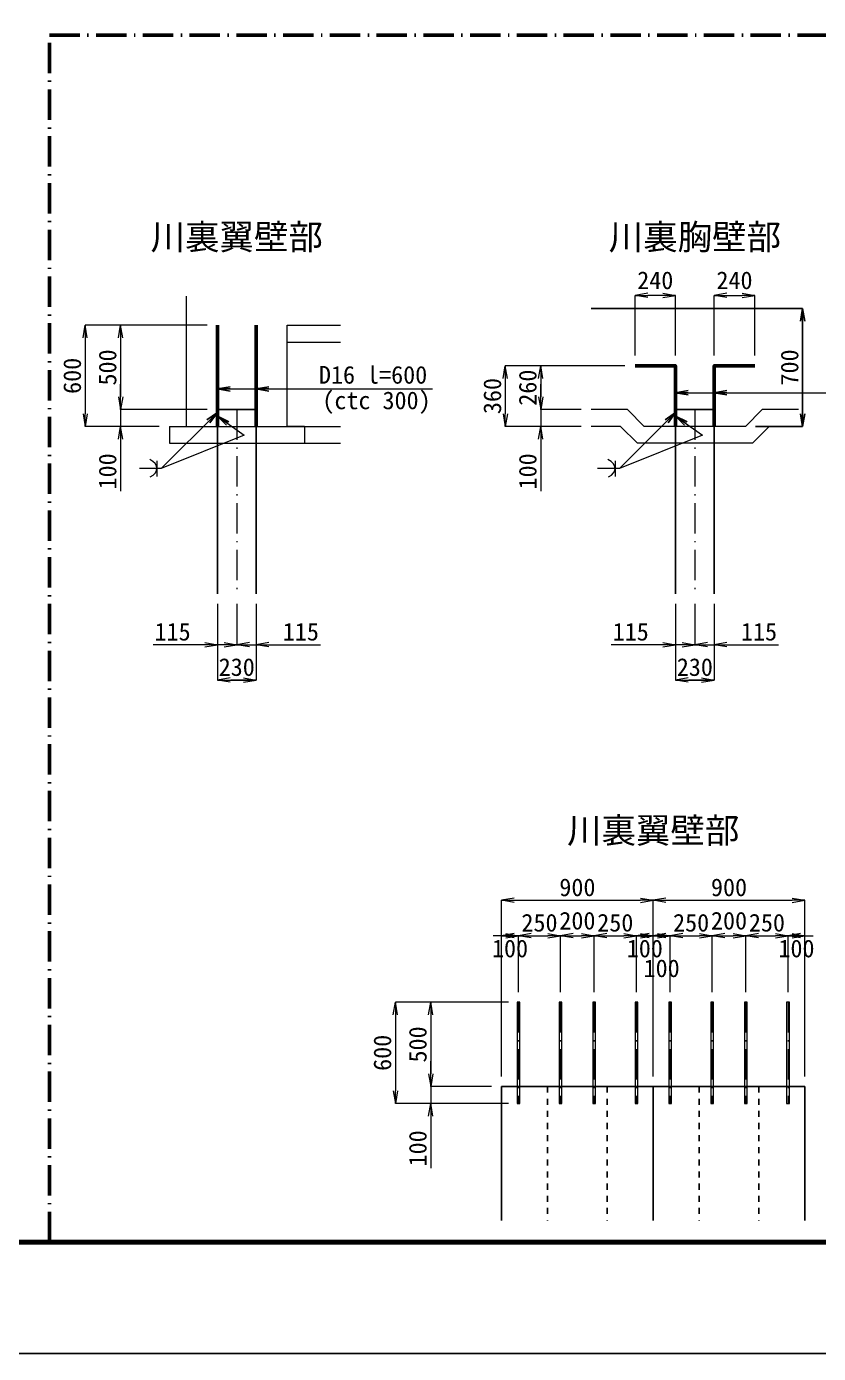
# Model space of a CAD drawing. Header units: millimetres. Extents: x 247104 to 392283, y -100044 to 25995.
# Drawn here: x 293332 to 309001, y -100044 to -73799 of the extents above; entities that cross this region are included whole.
import ezdxf
from ezdxf.enums import TextEntityAlignment as Align

# ---------------------------------------------------------------- set-up
doc = ezdxf.new("R2010")
doc.units = ezdxf.units.MM
doc.header["$LTSCALE"] = 100
doc.header["$PDSIZE"] = 300
doc.linetypes.add('SXF_一点短鎖線', pattern=[9.25, 6, -1.5, 0.25, -1.5])
doc.linetypes.add('SXF_跳び破線', pattern=[12, 6, -6])
doc.layers.get('Defpoints').update_dxf_attribs({"color": 151})
for name, color, linetype, lineweight in [('D-BMK', 2, 'SXF_一点短鎖線', 13), ('D-STR', 1, 'Continuous', 50), ('D-STR-DIM', 7, 'Continuous', 13), ('D-STR-HTXT', 7, 'Continuous', 13), ('D-STR-STR1', 2, 'Continuous', 13), ('D-STR-STR3', 4, 'Continuous', 25), ('D-STR-STRB', 4, 'Continuous', 13), ('D-TTL', 2, 'Continuous', 140), ('D-TTL-FRAM', 2, 'Continuous', 50), ('D-TTL-TXT', 7, 'Continuous', 13)]:
    doc.layers.add(name, color=color, linetype=linetype, lineweight=lineweight)
doc.styles.add('MS ゴシック', font='MS Gothic.ttf')
doc.styles.add('ＭＳ ゴシック', font='MS Gothic.ttf')
doc.dimstyles.new('DIM-100-F', dxfattribs={"dimscale": 100, "dimtxt": 3.5, "dimasz": 2.5, "dimexe": 0, "dimexo": 2, "dimgap": 0.8, "dimtad": 1, "dimdec": 0, "dimzin": 0, "dimdsep": 46, "dimtxsty": 'MS ゴシック', "dimblk": 'OPEN', "dimcen": 0.1, "dimaunit": 1, "dimadec": 4, "dimazin": 0, "dimtfac": 1, "dimtdec": 0, "dimtmove": 2, "dimatfit": 3, "dimldrblk": 'OPEN', "dimfxl": 1, "dimtolj": 1, "dimtzin": 0, "dimlwd": -1, "dimlwe": -1, "dimarcsym": 2})

# ---------------------------------------------------------------- blocks, each defined once
blk = doc.blocks.new('_Open')
at = {"color": 0, "linetype": 'ByBlock', "lineweight": -2}
for p, q in [((-1, 0.17), (0, 0)), ((-1, -0.17), (0, 0)), ((0, 0), (-1, 0))]:
    blk.add_line(p, q, dxfattribs=at)
blk = doc.blocks.new('*D132')
at = {"layer": 'D-STR-DIM', "color": 0, "transparency": 16777216}
for p, q in [((303505, -81125), (303505, -80875)), ((304304, -81375), (303505, -81375)), ((303505, -81375), (303505, -81708)), ((304304, -81708), (303505, -81708)), ((303505, -81958), (303505, -82988))]:
    blk.add_line(p, q, dxfattribs=at)
at = {"layer": 'Defpoints', "color": 0, "transparency": 16777216}
for p in [(304504, -81375), (303505, -81708), (304504, -81708)]:
    blk.add_point(p, dxfattribs=at)
at = {"layer": 'D-STR-DIM', "color": 0, "transparency": 16777216, "xscale": 250, "yscale": 250, "zscale": 250}
for p, rotation in [((303505, -81375), 270), ((303505, -81708), 90)]:
    blk.add_blockref('_Open', p, dxfattribs=dict(at, rotation=rotation))
at = {"layer": 'D-STR-DIM', "color": 0, "transparency": 16777216, "insert": (303250, -82598), "char_height": 350, "attachment_point": 5, "rotation": 90, "style": 'MS ゴシック'}
blk.add_mtext('\\A1;100', dxfattribs=at)
blk = doc.blocks.new('*D133')
at = {"layer": 'D-STR-DIM', "color": 0, "transparency": 16777216}
for p, q in [((306172, -85220), (306172, -86026)), ((306555, -85220), (306555, -86026)), ((305922, -86026), (304901, -86026)), ((306555, -86026), (306172, -86026)), ((306805, -86026), (307055, -86026))]:
    blk.add_line(p, q, dxfattribs=at)
at = {"layer": 'Defpoints', "color": 0, "transparency": 16777216}
for p in [(306172, -85020), (306555, -85020), (306555, -86026)]:
    blk.add_point(p, dxfattribs=at)
at = {"layer": 'D-STR-DIM', "color": 0, "transparency": 16777216, "xscale": 250, "yscale": 250, "zscale": 250}
blk.add_blockref('_Open', (306172, -86026), dxfattribs=at)
at = {"layer": 'D-STR-DIM', "color": 0, "transparency": 16777216, "xscale": 250, "yscale": 250, "zscale": 250, "rotation": 180}
blk.add_blockref('_Open', (306555, -86026), dxfattribs=at)
at = {"layer": 'D-STR-DIM', "color": 0, "transparency": 16777216, "insert": (305286, -85771), "char_height": 350, "attachment_point": 5, "style": 'MS ゴシック'}
blk.add_mtext('\\A1;115', dxfattribs=at)
blk = doc.blocks.new('*D134')
at = {"layer": 'D-STR-DIM', "color": 0, "transparency": 16777216}
for p, q in [((306555, -85220), (306555, -86026)), ((306939, -85220), (306939, -86026)), ((306305, -86026), (306055, -86026)), ((306555, -86026), (306939, -86026)), ((307189, -86026), (308210, -86026))]:
    blk.add_line(p, q, dxfattribs=at)
at = {"layer": 'Defpoints', "color": 0, "transparency": 16777216}
for p in [(306555, -85020), (306939, -85020), (306939, -86026)]:
    blk.add_point(p, dxfattribs=at)
at = {"layer": 'D-STR-DIM', "color": 0, "transparency": 16777216, "xscale": 250, "yscale": 250, "zscale": 250}
blk.add_blockref('_Open', (306555, -86026), dxfattribs=at)
at = {"layer": 'D-STR-DIM', "color": 0, "transparency": 16777216, "xscale": 250, "yscale": 250, "zscale": 250, "rotation": 180}
blk.add_blockref('_Open', (306939, -86026), dxfattribs=at)
at = {"layer": 'D-STR-DIM', "color": 0, "transparency": 16777216, "insert": (307824, -85771), "char_height": 350, "attachment_point": 5, "style": 'MS ゴシック'}
blk.add_mtext('\\A1;115', dxfattribs=at)
blk = doc.blocks.new('*D135')
at = {"layer": 'D-STR-DIM', "color": 0, "transparency": 16777216}
for p, q in [((306172, -85220), (306172, -86726)), ((306939, -85220), (306939, -86726)), ((306172, -86726), (306939, -86726)), ((306422, -86726), (306672, -86726)), ((306689, -86726), (306439, -86726))]:
    blk.add_line(p, q, dxfattribs=at)
at = {"layer": 'Defpoints', "color": 0, "transparency": 16777216}
for p in [(306172, -85020), (306939, -85020), (306939, -86726)]:
    blk.add_point(p, dxfattribs=at)
at = {"layer": 'D-STR-DIM', "color": 0, "transparency": 16777216, "xscale": 250, "yscale": 250, "zscale": 250, "rotation": 180}
blk.add_blockref('_Open', (306172, -86726), dxfattribs=at)
at = {"layer": 'D-STR-DIM', "color": 0, "transparency": 16777216, "xscale": 250, "yscale": 250, "zscale": 250}
blk.add_blockref('_Open', (306939, -86726), dxfattribs=at)
at = {"layer": 'D-STR-DIM', "color": 0, "transparency": 16777216, "insert": (306555, -86471), "char_height": 350, "attachment_point": 5, "style": 'MS ゴシック'}
blk.add_mtext('\\A1;230', dxfattribs=at)
blk = doc.blocks.new('*D101')
at = {"layer": 'D-STR-DIM', "color": 0, "transparency": 16777216}
for p, q in [((296908, -79708), (295192, -79708)), ((295192, -79958), (295192, -81125)), ((296908, -81375), (295192, -81375))]:
    blk.add_line(p, q, dxfattribs=at)
at = {"layer": 'Defpoints', "color": 0, "transparency": 16777216}
for p in [(297108, -79708), (295192, -81375), (297108, -81375)]:
    blk.add_point(p, dxfattribs=at)
at = {"layer": 'D-STR-DIM', "color": 0, "transparency": 16777216, "xscale": 250, "yscale": 250, "zscale": 250}
for p, rotation in [((295192, -79708), 90), ((295192, -81375), 270)]:
    blk.add_blockref('_Open', p, dxfattribs=dict(at, rotation=rotation))
at = {"layer": 'D-STR-DIM', "color": 0, "transparency": 16777216, "insert": (294937, -80542), "char_height": 350, "attachment_point": 5, "rotation": 90, "style": 'MS ゴシック'}
blk.add_mtext('\\A1;500', dxfattribs=at)
blk = doc.blocks.new('*D102')
at = {"layer": 'D-STR-DIM', "color": 0, "transparency": 16777216}
for p, q in [((295192, -81125), (295192, -80875)), ((296908, -81375), (295192, -81375)), ((295192, -81375), (295192, -81708)), ((295958, -81708), (295192, -81708)), ((295192, -81958), (295192, -82988))]:
    blk.add_line(p, q, dxfattribs=at)
at = {"layer": 'Defpoints', "color": 0, "transparency": 16777216}
for p in [(297108, -81375), (295192, -81708), (296158, -81708)]:
    blk.add_point(p, dxfattribs=at)
at = {"layer": 'D-STR-DIM', "color": 0, "transparency": 16777216, "xscale": 250, "yscale": 250, "zscale": 250}
for p, rotation in [((295192, -81375), 270), ((295192, -81708), 90)]:
    blk.add_blockref('_Open', p, dxfattribs=dict(at, rotation=rotation))
at = {"layer": 'D-STR-DIM', "color": 0, "transparency": 16777216, "insert": (294937, -82598), "char_height": 350, "attachment_point": 5, "rotation": 90, "style": 'MS ゴシック'}
blk.add_mtext('\\A1;100', dxfattribs=at)
blk = doc.blocks.new('*D103')
at = {"layer": 'D-STR-DIM', "color": 0, "transparency": 16777216}
for p, q in [((296908, -79708), (294492, -79708)), ((294492, -79958), (294492, -81458)), ((295958, -81708), (294492, -81708))]:
    blk.add_line(p, q, dxfattribs=at)
at = {"layer": 'Defpoints', "color": 0, "transparency": 16777216}
for p in [(297108, -79708), (294492, -81708), (296158, -81708)]:
    blk.add_point(p, dxfattribs=at)
at = {"layer": 'D-STR-DIM', "color": 0, "transparency": 16777216, "xscale": 250, "yscale": 250, "zscale": 250}
for p, rotation in [((294492, -79708), 90), ((294492, -81708), 270)]:
    blk.add_blockref('_Open', p, dxfattribs=dict(at, rotation=rotation))
at = {"layer": 'D-STR-DIM', "color": 0, "transparency": 16777216, "insert": (294237, -80708), "char_height": 350, "attachment_point": 5, "rotation": 90, "style": 'MS ゴシック'}
blk.add_mtext('\\A1;600', dxfattribs=at)
blk = doc.blocks.new('*D104')
at = {"layer": 'D-STR-DIM', "color": 0, "transparency": 16777216}
for p, q in [((297108, -85220), (297108, -86026)), ((297491, -85220), (297491, -86026)), ((296858, -86026), (295837, -86026)), ((297491, -86026), (297108, -86026)), ((297741, -86026), (297991, -86026))]:
    blk.add_line(p, q, dxfattribs=at)
at = {"layer": 'Defpoints', "color": 0, "transparency": 16777216}
for p in [(297108, -85020), (297491, -85020), (297491, -86026)]:
    blk.add_point(p, dxfattribs=at)
at = {"layer": 'D-STR-DIM', "color": 0, "transparency": 16777216, "xscale": 250, "yscale": 250, "zscale": 250}
blk.add_blockref('_Open', (297108, -86026), dxfattribs=at)
at = {"layer": 'D-STR-DIM', "color": 0, "transparency": 16777216, "xscale": 250, "yscale": 250, "zscale": 250, "rotation": 180}
blk.add_blockref('_Open', (297491, -86026), dxfattribs=at)
at = {"layer": 'D-STR-DIM', "color": 0, "transparency": 16777216, "insert": (296222, -85771), "char_height": 350, "attachment_point": 5, "style": 'MS ゴシック'}
blk.add_mtext('\\A1;115', dxfattribs=at)
blk = doc.blocks.new('*D105')
at = {"layer": 'D-STR-DIM', "color": 0, "transparency": 16777216}
for p, q in [((297491, -85220), (297491, -86026)), ((297875, -85220), (297875, -86026)), ((297241, -86026), (296991, -86026)), ((297491, -86026), (297875, -86026)), ((298125, -86026), (299146, -86026))]:
    blk.add_line(p, q, dxfattribs=at)
at = {"layer": 'Defpoints', "color": 0, "transparency": 16777216}
for p in [(297491, -85020), (297875, -85020), (297875, -86026)]:
    blk.add_point(p, dxfattribs=at)
at = {"layer": 'D-STR-DIM', "color": 0, "transparency": 16777216, "xscale": 250, "yscale": 250, "zscale": 250}
blk.add_blockref('_Open', (297491, -86026), dxfattribs=at)
at = {"layer": 'D-STR-DIM', "color": 0, "transparency": 16777216, "xscale": 250, "yscale": 250, "zscale": 250, "rotation": 180}
blk.add_blockref('_Open', (297875, -86026), dxfattribs=at)
at = {"layer": 'D-STR-DIM', "color": 0, "transparency": 16777216, "insert": (298760, -85771), "char_height": 350, "attachment_point": 5, "style": 'MS ゴシック'}
blk.add_mtext('\\A1;115', dxfattribs=at)
blk = doc.blocks.new('*D93')
at = {"layer": 'D-STR-DIM', "color": 0, "transparency": 16777216}
for p, q in [((297108, -85220), (297108, -86726)), ((297875, -85220), (297875, -86726)), ((297108, -86726), (297875, -86726)), ((297358, -86726), (297608, -86726)), ((297625, -86726), (297375, -86726))]:
    blk.add_line(p, q, dxfattribs=at)
at = {"layer": 'Defpoints', "color": 0, "transparency": 16777216}
for p in [(297108, -85020), (297875, -85020), (297875, -86726)]:
    blk.add_point(p, dxfattribs=at)
at = {"layer": 'D-STR-DIM', "color": 0, "transparency": 16777216, "xscale": 250, "yscale": 250, "zscale": 250, "rotation": 180}
blk.add_blockref('_Open', (297108, -86726), dxfattribs=at)
at = {"layer": 'D-STR-DIM', "color": 0, "transparency": 16777216, "xscale": 250, "yscale": 250, "zscale": 250}
blk.add_blockref('_Open', (297875, -86726), dxfattribs=at)
at = {"layer": 'D-STR-DIM', "color": 0, "transparency": 16777216, "insert": (297491, -86471), "char_height": 350, "attachment_point": 5, "style": 'MS ゴシック'}
blk.add_mtext('\\A1;230', dxfattribs=at)
blk = doc.blocks.new('*D162')
at = {"layer": 'D-STR-DIM', "color": 0, "transparency": 16777216}
for p, q in [((305172, -80508), (303505, -80508)), ((303505, -80758), (303505, -81125)), ((304304, -81375), (303505, -81375))]:
    blk.add_line(p, q, dxfattribs=at)
at = {"layer": 'Defpoints', "color": 0, "transparency": 16777216}
for p in [(305372, -80508), (303505, -81375), (304504, -81375)]:
    blk.add_point(p, dxfattribs=at)
at = {"layer": 'D-STR-DIM', "color": 0, "transparency": 16777216, "xscale": 250, "yscale": 250, "zscale": 250}
for p, rotation in [((303505, -80508), 90), ((303505, -81375), 270)]:
    blk.add_blockref('_Open', p, dxfattribs=dict(at, rotation=rotation))
at = {"layer": 'D-STR-DIM', "color": 0, "transparency": 16777216, "insert": (303250, -80942), "char_height": 350, "attachment_point": 5, "rotation": 90, "style": 'MS ゴシック'}
blk.add_mtext('\\A1;260', dxfattribs=at)
blk = doc.blocks.new('*D163')
at = {"layer": 'D-STR-DIM', "color": 0, "transparency": 16777216}
for p, q in [((305172, -80508), (302805, -80508)), ((302805, -80758), (302805, -81458)), ((304304, -81708), (302805, -81708))]:
    blk.add_line(p, q, dxfattribs=at)
at = {"layer": 'Defpoints', "color": 0, "transparency": 16777216}
for p in [(305372, -80508), (302805, -81708), (304504, -81708)]:
    blk.add_point(p, dxfattribs=at)
at = {"layer": 'D-STR-DIM', "color": 0, "transparency": 16777216, "xscale": 250, "yscale": 250, "zscale": 250}
for p, rotation in [((302805, -80508), 90), ((302805, -81708), 270)]:
    blk.add_blockref('_Open', p, dxfattribs=dict(at, rotation=rotation))
at = {"layer": 'D-STR-DIM', "color": 0, "transparency": 16777216, "insert": (302550, -81108), "char_height": 350, "attachment_point": 5, "rotation": 90, "style": 'MS ゴシック'}
blk.add_mtext('\\A1;360', dxfattribs=at)
blk = doc.blocks.new('*D189')
at = {"layer": 'D-STR-DIM', "color": 0, "transparency": 16777216}
for p, q in [((306939, -80308), (306939, -79116)), ((307189, -79116), (307489, -79116)), ((307739, -80308), (307739, -79116))]:
    blk.add_line(p, q, dxfattribs=at)
at = {"layer": 'Defpoints', "color": 0, "transparency": 16777216}
for p in [(307739, -79116), (306939, -80508), (307739, -80508)]:
    blk.add_point(p, dxfattribs=at)
at = {"layer": 'D-STR-DIM', "color": 0, "transparency": 16777216, "xscale": 250, "yscale": 250, "zscale": 250, "rotation": 180}
blk.add_blockref('_Open', (306939, -79116), dxfattribs=at)
at = {"layer": 'D-STR-DIM', "color": 0, "transparency": 16777216, "xscale": 250, "yscale": 250, "zscale": 250}
blk.add_blockref('_Open', (307739, -79116), dxfattribs=at)
at = {"layer": 'D-STR-DIM', "color": 0, "transparency": 16777216, "insert": (307339, -78821), "char_height": 350, "attachment_point": 5, "style": 'MS ゴシック'}
blk.add_mtext('\\A1;240', dxfattribs=at)
blk = doc.blocks.new('*D190')
at = {"layer": 'D-STR-DIM', "color": 0, "transparency": 16777216}
for p, q in [((305372, -80308), (305372, -79116)), ((305922, -79116), (305622, -79116)), ((306172, -80308), (306172, -79116))]:
    blk.add_line(p, q, dxfattribs=at)
at = {"layer": 'Defpoints', "color": 0, "transparency": 16777216}
for p in [(305372, -79116), (305372, -80508), (306172, -80508)]:
    blk.add_point(p, dxfattribs=at)
at = {"layer": 'D-STR-DIM', "color": 0, "transparency": 16777216, "xscale": 250, "yscale": 250, "zscale": 250, "rotation": 180}
blk.add_blockref('_Open', (305372, -79116), dxfattribs=at)
at = {"layer": 'D-STR-DIM', "color": 0, "transparency": 16777216, "xscale": 250, "yscale": 250, "zscale": 250}
blk.add_blockref('_Open', (306172, -79116), dxfattribs=at)
at = {"layer": 'D-STR-DIM', "color": 0, "transparency": 16777216, "insert": (305772, -78821), "char_height": 350, "attachment_point": 5, "style": 'MS ゴシック'}
blk.add_mtext('\\A1;240', dxfattribs=at)
blk = doc.blocks.new('*D191')
at = {"layer": 'Defpoints', "color": 0, "transparency": 16777216}
for p, q in [((308506, -79375), (308686, -79375)), ((308686, -79625), (308686, -81458)), ((307755, -81708), (308686, -81708))]:
    blk.add_line(p, q, dxfattribs=at)
for p in [(308306, -79375), (307555, -81708), (308686, -81708)]:
    blk.add_point(p, dxfattribs=at)
at = {"layer": 'Defpoints', "color": 0, "transparency": 16777216, "xscale": 250, "yscale": 250, "zscale": 250}
for p, rotation in [((308686, -79375), 90), ((308686, -81708), 270)]:
    blk.add_blockref('_Open', p, dxfattribs=dict(at, rotation=rotation))
at = {"layer": 'Defpoints', "color": 0, "transparency": 16777216, "insert": (308431, -80542), "char_height": 350, "attachment_point": 5, "rotation": 90, "style": 'MS ゴシック'}
blk.add_mtext('\\A1;700', dxfattribs=at)
blk = doc.blocks.new('*D195')
at = {"layer": 'D-STR-DIM', "color": 0, "transparency": 16777216}
for p, q in [((302865, -93098), (301330, -93098)), ((301330, -93348), (301330, -94515)), ((302531, -94765), (301330, -94765))]:
    blk.add_line(p, q, dxfattribs=at)
at = {"layer": 'Defpoints', "color": 0, "transparency": 16777216}
for p in [(303065, -93098), (301330, -94765), (302731, -94765)]:
    blk.add_point(p, dxfattribs=at)
at = {"layer": 'D-STR-DIM', "color": 0, "transparency": 16777216, "xscale": 250, "yscale": 250, "zscale": 250}
for p, rotation in [((301330, -93098), 90), ((301330, -94765), 270)]:
    blk.add_blockref('_Open', p, dxfattribs=dict(at, rotation=rotation))
at = {"layer": 'D-STR-DIM', "color": 0, "transparency": 16777216, "insert": (301075, -93932), "char_height": 350, "attachment_point": 5, "rotation": 90, "style": 'MS ゴシック'}
blk.add_mtext('\\A1;500', dxfattribs=at)
blk = doc.blocks.new('*D196')
at = {"layer": 'D-STR-DIM', "color": 0, "transparency": 16777216}
for p, q in [((301330, -94515), (301330, -94265)), ((302531, -94765), (301330, -94765)), ((301330, -94765), (301330, -95098)), ((302865, -95098), (301330, -95098)), ((301330, -95348), (301330, -96378))]:
    blk.add_line(p, q, dxfattribs=at)
at = {"layer": 'Defpoints', "color": 0, "transparency": 16777216}
for p in [(302731, -94765), (301330, -95098), (303065, -95098)]:
    blk.add_point(p, dxfattribs=at)
at = {"layer": 'D-STR-DIM', "color": 0, "transparency": 16777216, "xscale": 250, "yscale": 250, "zscale": 250}
for p, rotation in [((301330, -94765), 270), ((301330, -95098), 90)]:
    blk.add_blockref('_Open', p, dxfattribs=dict(at, rotation=rotation))
at = {"layer": 'D-STR-DIM', "color": 0, "transparency": 16777216, "insert": (301075, -95988), "char_height": 350, "attachment_point": 5, "rotation": 90, "style": 'MS ゴシック'}
blk.add_mtext('\\A1;100', dxfattribs=at)
blk = doc.blocks.new('*D197')
at = {"layer": 'D-STR-DIM', "color": 0, "transparency": 16777216}
for p, q in [((302865, -93098), (300630, -93098)), ((300630, -93348), (300630, -94848)), ((302865, -95098), (300630, -95098))]:
    blk.add_line(p, q, dxfattribs=at)
at = {"layer": 'Defpoints', "color": 0, "transparency": 16777216}
for p in [(303065, -93098), (300630, -95098), (303065, -95098)]:
    blk.add_point(p, dxfattribs=at)
at = {"layer": 'D-STR-DIM', "color": 0, "transparency": 16777216, "xscale": 250, "yscale": 250, "zscale": 250}
for p, rotation in [((300630, -93098), 90), ((300630, -95098), 270)]:
    blk.add_blockref('_Open', p, dxfattribs=dict(at, rotation=rotation))
at = {"layer": 'D-STR-DIM', "color": 0, "transparency": 16777216, "insert": (300375, -94098), "char_height": 350, "attachment_point": 5, "rotation": 90, "style": 'MS ゴシック'}
blk.add_mtext('\\A1;600', dxfattribs=at)
blk = doc.blocks.new('*D201')
at = {"layer": 'D-STR-DIM', "color": 0, "transparency": 16777216}
for p, q in [((302731, -94565), (302731, -91082)), ((302981, -91082), (305481, -91082)), ((305731, -94565), (305731, -91082))]:
    blk.add_line(p, q, dxfattribs=at)
at = {"layer": 'Defpoints', "color": 0, "transparency": 16777216}
for p in [(305731, -91082), (302731, -94765), (305731, -94765)]:
    blk.add_point(p, dxfattribs=at)
at = {"layer": 'D-STR-DIM', "color": 0, "transparency": 16777216, "xscale": 250, "yscale": 250, "zscale": 250, "rotation": 180}
blk.add_blockref('_Open', (302731, -91082), dxfattribs=at)
at = {"layer": 'D-STR-DIM', "color": 0, "transparency": 16777216, "xscale": 250, "yscale": 250, "zscale": 250}
blk.add_blockref('_Open', (305731, -91082), dxfattribs=at)
at = {"layer": 'D-STR-DIM', "color": 0, "transparency": 16777216, "insert": (304231, -90827), "char_height": 350, "attachment_point": 5, "style": 'MS ゴシック'}
blk.add_mtext('\\A1;900', dxfattribs=at)
blk = doc.blocks.new('*D202')
at = {"layer": 'D-STR-DIM', "color": 0, "transparency": 16777216}
for p, q in [((302815, -91782), (302565, -91782)), ((302731, -94565), (302731, -91782)), ((302731, -91782), (303065, -91782)), ((302981, -91782), (303231, -91782)), ((303065, -92898), (303065, -91782))]:
    blk.add_line(p, q, dxfattribs=at)
at = {"layer": 'Defpoints', "color": 0, "transparency": 16777216}
for p in [(303065, -91782), (303065, -93098), (302731, -94765)]:
    blk.add_point(p, dxfattribs=at)
at = {"layer": 'D-STR-DIM', "color": 0, "transparency": 16777216, "xscale": 250, "yscale": 250, "zscale": 250, "rotation": 180}
blk.add_blockref('_Open', (302731, -91782), dxfattribs=at)
at = {"layer": 'D-STR-DIM', "color": 0, "transparency": 16777216, "xscale": 250, "yscale": 250, "zscale": 250}
blk.add_blockref('_Open', (303065, -91782), dxfattribs=at)
at = {"layer": 'D-STR-DIM', "color": 0, "transparency": 16777216, "char_height": 350, "attachment_point": 5, "style": 'MS ゴシック'}
for s, insert in [('\\A1;', (302898, -91527)), ('\\A1;100', (302898, -92037))]:
    blk.add_mtext(s, dxfattribs=dict(at, insert=insert))
blk = doc.blocks.new('*D203')
at = {"layer": 'D-STR-DIM', "color": 0, "transparency": 16777216}
for p, q in [((303065, -92898), (303065, -91782)), ((303315, -91782), (303648, -91782)), ((303898, -92898), (303898, -91782))]:
    blk.add_line(p, q, dxfattribs=at)
at = {"layer": 'Defpoints', "color": 0, "transparency": 16777216}
for p in [(303898, -91782), (303065, -93098), (303898, -93098)]:
    blk.add_point(p, dxfattribs=at)
at = {"layer": 'D-STR-DIM', "color": 0, "transparency": 16777216, "xscale": 250, "yscale": 250, "zscale": 250, "rotation": 180}
blk.add_blockref('_Open', (303065, -91782), dxfattribs=at)
at = {"layer": 'D-STR-DIM', "color": 0, "transparency": 16777216, "xscale": 250, "yscale": 250, "zscale": 250}
blk.add_blockref('_Open', (303898, -91782), dxfattribs=at)
at = {"layer": 'D-STR-DIM', "color": 0, "transparency": 16777216, "insert": (303481, -91527), "char_height": 350, "attachment_point": 5, "style": 'MS ゴシック'}
blk.add_mtext('\\A1;250', dxfattribs=at)
blk = doc.blocks.new('*D204')
at = {"layer": 'D-STR-DIM', "color": 0, "transparency": 16777216}
for p, q in [((303898, -92898), (303898, -91782)), ((304148, -91782), (304315, -91782)), ((304565, -92898), (304565, -91782))]:
    blk.add_line(p, q, dxfattribs=at)
at = {"layer": 'Defpoints', "color": 0, "transparency": 16777216}
for p in [(304565, -91782), (303898, -93098), (304565, -93098)]:
    blk.add_point(p, dxfattribs=at)
at = {"layer": 'D-STR-DIM', "color": 0, "transparency": 16777216, "xscale": 250, "yscale": 250, "zscale": 250, "rotation": 180}
blk.add_blockref('_Open', (303898, -91782), dxfattribs=at)
at = {"layer": 'D-STR-DIM', "color": 0, "transparency": 16777216, "xscale": 250, "yscale": 250, "zscale": 250}
blk.add_blockref('_Open', (304565, -91782), dxfattribs=at)
at = {"layer": 'D-STR-DIM', "color": 0, "transparency": 16777216, "insert": (304231, -91487), "char_height": 350, "attachment_point": 5, "style": 'MS ゴシック'}
blk.add_mtext('\\A1;200', dxfattribs=at)
blk = doc.blocks.new('*D205')
at = {"layer": 'D-STR-DIM', "color": 0, "transparency": 16777216}
for p, q in [((304565, -92898), (304565, -91782)), ((304815, -91782), (305148, -91782)), ((305398, -92898), (305398, -91782))]:
    blk.add_line(p, q, dxfattribs=at)
at = {"layer": 'Defpoints', "color": 0, "transparency": 16777216}
for p in [(305398, -91782), (304565, -93098), (305398, -93098)]:
    blk.add_point(p, dxfattribs=at)
at = {"layer": 'D-STR-DIM', "color": 0, "transparency": 16777216, "xscale": 250, "yscale": 250, "zscale": 250, "rotation": 180}
blk.add_blockref('_Open', (304565, -91782), dxfattribs=at)
at = {"layer": 'D-STR-DIM', "color": 0, "transparency": 16777216, "xscale": 250, "yscale": 250, "zscale": 250}
blk.add_blockref('_Open', (305398, -91782), dxfattribs=at)
at = {"layer": 'D-STR-DIM', "color": 0, "transparency": 16777216, "insert": (304981, -91527), "char_height": 350, "attachment_point": 5, "style": 'MS ゴシック'}
blk.add_mtext('\\A1;250', dxfattribs=at)
blk = doc.blocks.new('*D206')
at = {"layer": 'D-STR-DIM', "color": 0, "transparency": 16777216}
for p, q in [((305481, -91782), (305231, -91782)), ((305398, -92898), (305398, -91782)), ((305398, -91782), (305731, -91782)), ((305648, -91782), (305898, -91782)), ((305731, -94565), (305731, -91782))]:
    blk.add_line(p, q, dxfattribs=at)
at = {"layer": 'Defpoints', "color": 0, "transparency": 16777216}
for p in [(305731, -91782), (305398, -93098), (305731, -94765)]:
    blk.add_point(p, dxfattribs=at)
at = {"layer": 'D-STR-DIM', "color": 0, "transparency": 16777216, "xscale": 250, "yscale": 250, "zscale": 250, "rotation": 180}
blk.add_blockref('_Open', (305398, -91782), dxfattribs=at)
at = {"layer": 'D-STR-DIM', "color": 0, "transparency": 16777216, "xscale": 250, "yscale": 250, "zscale": 250}
blk.add_blockref('_Open', (305731, -91782), dxfattribs=at)
at = {"layer": 'D-STR-DIM', "color": 0, "transparency": 16777216, "char_height": 350, "attachment_point": 5, "style": 'MS ゴシック'}
for s, insert in [('\\A1;', (305565, -91527)), ('\\A1;100', (305565, -92037))]:
    blk.add_mtext(s, dxfattribs=dict(at, insert=insert))
blk = doc.blocks.new('*D207')
at = {"layer": 'D-STR-DIM', "color": 0, "transparency": 16777216}
for p, q in [((305731, -94565), (305731, -91082)), ((305981, -91082), (308481, -91082)), ((308731, -94565), (308731, -91082))]:
    blk.add_line(p, q, dxfattribs=at)
at = {"layer": 'Defpoints', "color": 0, "transparency": 16777216}
for p in [(308731, -91082), (305731, -94765), (308731, -94765)]:
    blk.add_point(p, dxfattribs=at)
at = {"layer": 'D-STR-DIM', "color": 0, "transparency": 16777216, "xscale": 250, "yscale": 250, "zscale": 250, "rotation": 180}
blk.add_blockref('_Open', (305731, -91082), dxfattribs=at)
at = {"layer": 'D-STR-DIM', "color": 0, "transparency": 16777216, "xscale": 250, "yscale": 250, "zscale": 250}
blk.add_blockref('_Open', (308731, -91082), dxfattribs=at)
at = {"layer": 'D-STR-DIM', "color": 0, "transparency": 16777216, "insert": (307231, -90827), "char_height": 350, "attachment_point": 5, "style": 'MS ゴシック'}
blk.add_mtext('\\A1;900', dxfattribs=at)
blk = doc.blocks.new('*D208')
at = {"layer": 'D-STR-DIM', "color": 0, "transparency": 16777216}
for p, q in [((305815, -91782), (305565, -91782)), ((305731, -94565), (305731, -91782)), ((305731, -91782), (306065, -91782)), ((305981, -91782), (306231, -91782)), ((306065, -92898), (306065, -91782))]:
    blk.add_line(p, q, dxfattribs=at)
at = {"layer": 'Defpoints', "color": 0, "transparency": 16777216}
for p in [(306065, -91782), (306065, -93098), (305731, -94765)]:
    blk.add_point(p, dxfattribs=at)
at = {"layer": 'D-STR-DIM', "color": 0, "transparency": 16777216, "xscale": 250, "yscale": 250, "zscale": 250, "rotation": 180}
blk.add_blockref('_Open', (305731, -91782), dxfattribs=at)
at = {"layer": 'D-STR-DIM', "color": 0, "transparency": 16777216, "xscale": 250, "yscale": 250, "zscale": 250}
blk.add_blockref('_Open', (306065, -91782), dxfattribs=at)
at = {"layer": 'D-STR-DIM', "color": 0, "transparency": 16777216, "char_height": 350, "attachment_point": 5, "style": 'MS ゴシック'}
for s, insert in [('\\A1;', (305898, -91918)), ('\\A1;100', (305898, -92428))]:
    blk.add_mtext(s, dxfattribs=dict(at, insert=insert))
blk = doc.blocks.new('*D209')
at = {"layer": 'D-STR-DIM', "color": 0, "transparency": 16777216}
for p, q in [((306065, -92898), (306065, -91782)), ((306315, -91782), (306648, -91782)), ((306898, -92898), (306898, -91782))]:
    blk.add_line(p, q, dxfattribs=at)
at = {"layer": 'Defpoints', "color": 0, "transparency": 16777216}
for p in [(306898, -91782), (306065, -93098), (306898, -93098)]:
    blk.add_point(p, dxfattribs=at)
at = {"layer": 'D-STR-DIM', "color": 0, "transparency": 16777216, "xscale": 250, "yscale": 250, "zscale": 250, "rotation": 180}
blk.add_blockref('_Open', (306065, -91782), dxfattribs=at)
at = {"layer": 'D-STR-DIM', "color": 0, "transparency": 16777216, "xscale": 250, "yscale": 250, "zscale": 250}
blk.add_blockref('_Open', (306898, -91782), dxfattribs=at)
at = {"layer": 'D-STR-DIM', "color": 0, "transparency": 16777216, "insert": (306481, -91527), "char_height": 350, "attachment_point": 5, "style": 'MS ゴシック'}
blk.add_mtext('\\A1;250', dxfattribs=at)
blk = doc.blocks.new('*D210')
at = {"layer": 'D-STR-DIM', "color": 0, "transparency": 16777216}
for p, q in [((306898, -92898), (306898, -91782)), ((307148, -91782), (307315, -91782)), ((307565, -92898), (307565, -91782))]:
    blk.add_line(p, q, dxfattribs=at)
at = {"layer": 'Defpoints', "color": 0, "transparency": 16777216}
for p in [(307565, -91782), (306898, -93098), (307565, -93098)]:
    blk.add_point(p, dxfattribs=at)
at = {"layer": 'D-STR-DIM', "color": 0, "transparency": 16777216, "xscale": 250, "yscale": 250, "zscale": 250, "rotation": 180}
blk.add_blockref('_Open', (306898, -91782), dxfattribs=at)
at = {"layer": 'D-STR-DIM', "color": 0, "transparency": 16777216, "xscale": 250, "yscale": 250, "zscale": 250}
blk.add_blockref('_Open', (307565, -91782), dxfattribs=at)
at = {"layer": 'D-STR-DIM', "color": 0, "transparency": 16777216, "insert": (307231, -91487), "char_height": 350, "attachment_point": 5, "style": 'MS ゴシック'}
blk.add_mtext('\\A1;200', dxfattribs=at)
blk = doc.blocks.new('*D211')
at = {"layer": 'D-STR-DIM', "color": 0, "transparency": 16777216}
for p, q in [((307565, -92898), (307565, -91782)), ((307815, -91782), (308148, -91782)), ((308398, -92898), (308398, -91782))]:
    blk.add_line(p, q, dxfattribs=at)
at = {"layer": 'Defpoints', "color": 0, "transparency": 16777216}
for p in [(308398, -91782), (307565, -93098), (308398, -93098)]:
    blk.add_point(p, dxfattribs=at)
at = {"layer": 'D-STR-DIM', "color": 0, "transparency": 16777216, "xscale": 250, "yscale": 250, "zscale": 250, "rotation": 180}
blk.add_blockref('_Open', (307565, -91782), dxfattribs=at)
at = {"layer": 'D-STR-DIM', "color": 0, "transparency": 16777216, "xscale": 250, "yscale": 250, "zscale": 250}
blk.add_blockref('_Open', (308398, -91782), dxfattribs=at)
at = {"layer": 'D-STR-DIM', "color": 0, "transparency": 16777216, "insert": (307981, -91527), "char_height": 350, "attachment_point": 5, "style": 'MS ゴシック'}
blk.add_mtext('\\A1;250', dxfattribs=at)
blk = doc.blocks.new('*D212')
at = {"layer": 'D-STR-DIM', "color": 0, "transparency": 16777216}
for p, q in [((308481, -91782), (308231, -91782)), ((308398, -92898), (308398, -91782)), ((308398, -91782), (308731, -91782)), ((308648, -91782), (308898, -91782)), ((308731, -94565), (308731, -91782))]:
    blk.add_line(p, q, dxfattribs=at)
at = {"layer": 'Defpoints', "color": 0, "transparency": 16777216}
for p in [(308731, -91782), (308398, -93098), (308731, -94765)]:
    blk.add_point(p, dxfattribs=at)
at = {"layer": 'D-STR-DIM', "color": 0, "transparency": 16777216, "xscale": 250, "yscale": 250, "zscale": 250, "rotation": 180}
blk.add_blockref('_Open', (308398, -91782), dxfattribs=at)
at = {"layer": 'D-STR-DIM', "color": 0, "transparency": 16777216, "xscale": 250, "yscale": 250, "zscale": 250}
blk.add_blockref('_Open', (308731, -91782), dxfattribs=at)
at = {"layer": 'D-STR-DIM', "color": 0, "transparency": 16777216, "char_height": 350, "attachment_point": 5, "style": 'MS ゴシック'}
for s, insert in [('\\A1;', (308565, -91527)), ('\\A1;100', (308565, -92037))]:
    blk.add_mtext(s, dxfattribs=dict(at, insert=insert))

msp = doc.modelspace()

# ---------------------------------------------------------------- linework, layer by layer
at = {"layer": 'D-BMK'}
for p, q in [((297491.4, -81375.1), (297491.4, -85019.6)), ((306555.4, -81375.1), (306555.4, -85019.6)), ((303064.8, -93098.4), (303064.8, -95098.4)), ((303898.1, -93098.4), (303898.1, -95098.4)), ((304564.8, -93098.4), (304564.8, -95098.4)), ((305398.1, -93098.4), (305398.1, -95098.4)), ((306064.8, -93098.4), (306064.8, -95098.4)), ((306898.1, -93098.4), (306898.1, -95098.4)), ((307564.8, -93098.4), (307564.8, -95098.4)), ((308398.1, -93098.4), (308398.1, -95098.4))]:
    msp.add_line(p, q, dxfattribs=at)
at = {"layer": 'D-STR'}
for p, q in [((297108, -81708.4), (297108, -79708.4)), ((297874.7, -81708.4), (297874.7, -79708.4))]:
    msp.add_line(p, q, dxfattribs=at)
for points in [[(306172.1, -81708.4), (306172.1, -80508.4), (305372.1, -80508.4)], [(306938.7, -81708.4), (306938.7, -80508.4), (307738.7, -80508.4)]]:
    msp.add_lwpolyline(points, dxfattribs=at)
at = {"layer": 'D-STR-HTXT'}
for p, q in [((297639.9, -81882.3), (295998.6, -82540.2)), ((306704, -81882.3), (305062.6, -82540.2)), ((295998.6, -82540.2), (295566.3, -82540.2)), ((305062.6, -82540.2), (304630.4, -82540.2))]:
    msp.add_line(p, q, dxfattribs=at)
at = {"layer": 'D-STR-HTXT', "linetype": 'Continuous'}
for p, q in [((295913.2, -82389.9), (295913.2, -82698.1)), ((304977.3, -82389.9), (304977.3, -82698.1))]:
    msp.add_line(p, q, dxfattribs=at)
for centre in [(295413.4, -82538.4), (304477.4, -82538.4)]:
    msp.add_ellipse(centre, major_axis=(500, 0), ratio=0.5, start_param=-0.7491321, end_param=0.7706329, dxfattribs=at)
at = {"layer": 'D-STR-STR1'}
for points in [[(303038.1, -95098.4), (303091.4, -95098.4), (303091.4, -93098.4), (303038.1, -93098.4)], [(303871.4, -95098.4), (303924.8, -95098.4), (303924.8, -93098.4), (303871.4, -93098.4)], [(304538.1, -95098.4), (304591.4, -95098.4), (304591.4, -93098.4), (304538.1, -93098.4)], [(305371.4, -95098.4), (305424.8, -95098.4), (305424.8, -93098.4), (305371.4, -93098.4)], [(306038.1, -95098.4), (306091.4, -95098.4), (306091.4, -93098.4), (306038.1, -93098.4)], [(306871.4, -95098.4), (306924.8, -95098.4), (306924.8, -93098.4), (306871.4, -93098.4)], [(307538.1, -95098.4), (307591.4, -95098.4), (307591.4, -93098.4), (307538.1, -93098.4)], [(308371.4, -95098.4), (308424.8, -95098.4), (308424.8, -93098.4), (308371.4, -93098.4)]]:
    msp.add_lwpolyline(points, close=True, dxfattribs=at)
at = {"layer": 'D-STR-STR3'}
for p, q in [((302731.4, -94765), (302731.4, -97415)), ((302731.4, -94765), (308731.4, -94765)), ((305731.4, -94765), (305731.4, -97415)), ((308731.4, -94765), (308731.4, -97415))]:
    msp.add_line(p, q, dxfattribs=at)
at = {"layer": 'D-STR-STR3', "linetype": 'SXF_跳び破線', "ltscale": 0.2}
for p, q in [((303641.4, -94765), (303641.4, -97415)), ((304821.4, -94765), (304821.4, -97415)), ((306641.4, -94765), (306641.4, -97415)), ((307821.4, -94765), (307821.4, -97415))]:
    msp.add_line(p, q, dxfattribs=at)
at = {"layer": 'D-STR-STR3'}
for points in [[(297108, -81375.1), (297108, -85019.6)], [(297874.7, -85019.6), (297874.7, -81375.1), (297108, -81375.1)], [(306172.1, -81375.1), (306172.1, -85019.6)], [(306938.7, -85019.6), (306938.7, -81375.1), (306172.1, -81375.1)]]:
    msp.add_lwpolyline(points, dxfattribs=at)
at = {"layer": 'D-STR-STRB'}
for p, q in [((296491.4, -79135.3), (296491.4, -81708.4)), ((298491.4, -81708.4), (298491.4, -79708.4)), ((298491.4, -79708.4), (299542.5, -79708.4)), ((298498, -80041.8), (299542.5, -80041.8)), ((305222.1, -81375.1), (304504.3, -81375.1)), ((305555.4, -81708.4), (305222.1, -81375.1)), ((307888.7, -81375.1), (307555.4, -81708.4)), ((308606.5, -81375.1), (307888.7, -81375.1)), ((296158, -81708.4), (296491.4, -81708.4)), ((296491.4, -81708.4), (299542.5, -81708.4)), ((298831.4, -81708.4), (298498, -81708.4)), ((305084, -81708.4), (304504.3, -81708.4)), ((305417.3, -82041.8), (305084, -81708.4)), ((307555.4, -81708.4), (305555.4, -81708.4)), ((308026.8, -81708.4), (307693.5, -82041.8)), ((308606.5, -81708.4), (308026.8, -81708.4)), ((307693.5, -82041.8), (305417.3, -82041.8))]:
    msp.add_line(p, q, dxfattribs=at)
at = {"layer": 'D-STR-STRB', "ltscale": 0.2}
for p, q in [((296158, -81708.4), (296158, -82041.8)), ((298495.8, -81708.4), (298831.4, -81708.4)), ((298831.4, -81708.4), (298831.4, -82041.8)), ((296158, -82041.8), (299542.5, -82041.8))]:
    msp.add_line(p, q, dxfattribs=at)
at = {"layer": 'D-TTL'}
msp.add_lwpolyline([(341899, -97844.4), (341899, -42844.4), (261899, -42844.4), (261899, -97844.4)], close=True, dxfattribs=at)
at = {"layer": 'D-TTL-FRAM', "linetype": 'SXF_一点短鎖線'}
for p, q in [((293784, -97844.4), (293784, -73973.2)), ((293784, -73973.2), (341899, -73973.2))]:
    msp.add_line(p, q, dxfattribs=at)
at = {"layer": 'Defpoints'}
msp.add_line((304504.3, -79375.1), (308606.5, -79375.1), dxfattribs=at)
at = {"layer": 'Defpoints', "color": 1}
msp.add_lwpolyline([(259849, -100044.4), (259849, -40644.4), (343949, -40644.4), (343949, -100044.4)], close=True, dxfattribs=at)

# ---------------------------------------------------------------- texts
at = {"layer": 'D-STR-HTXT', "style": 'ＭＳ ゴシック'}
msp.add_text('D16 l=600', height=350, dxfattribs=at).set_placement((300188.8, -80968.1), align=Align.BOTTOM_CENTER)
msp.add_text('(ctc 300)', height=350, dxfattribs=at).set_placement((300256.2, -81018.1), align=Align.TOP_CENTER)
at = {"layer": 'D-TTL-TXT', "style": 'ＭＳ ゴシック'}
for s, p in [('川裏翼壁部', (297491.4, -78360.1)), ('川裏胸壁部', (306555.4, -78360.1)), ('川裏翼壁部', (305731.4, -90099.3))]:
    msp.add_text(s, height=500, dxfattribs=at).set_placement(p, align=Align.BOTTOM_CENTER)

# ---------------------------------------------------------------- dimensions: what is measured, and where the dimension line sits
at = {"layer": 'D-STR-DIM'}
for base, p1, p2, angle, picture, middle in [((305372.1, -79116.2), (306172.1, -80508.4), (305372.1, -80508.4), 180, '*D190', (305772.1, -78821.2)), ((294492.2, -81708.4), (297108, -79708.4), (296158, -81708.4), 90, '*D103', (294237.2, -80708.4)), ((295192.2, -81375.1), (297108, -79708.4), (297108, -81375.1), 90, '*D101', (294937.2, -80541.8)), ((302805.1, -81708.4), (305372.1, -80508.4), (304504.3, -81708.4), 90, '*D163', (302550.1, -81108.4)), ((303505.1, -81375.1), (305372.1, -80508.4), (304504.3, -81375.1), 90, '*D162', (303250.1, -80941.8)), ((300630.1, -95098.4), (303064.8, -93098.4), (303064.8, -95098.4), 90, '*D197', (300375.1, -94098.4)), ((301330.1, -94765), (303064.8, -93098.4), (302731.4, -94765), 90, '*D195', (301075.1, -93931.7))]:
    dim = msp.add_linear_dim(base=base, p1=p1, p2=p2, angle=angle, dimstyle='DIM-100-F', override={"dimlfac": 0.3}, dxfattribs=at)
    dim.commit()
    dim.dimension.update_dxf_attribs({"geometry": picture, "text_midpoint": middle})
for base, p1, p2, override, picture, middle in [((307738.7, -79116.2), (306938.7, -80508.4), (307738.7, -80508.4), {"dimlfac": 0.3}, '*D189', (307338.7, -78821.2)), ((297874.7, -86725.8), (297108, -85019.6), (297874.7, -85019.6), {"dimlfac": 0.3, "dimtix": 1}, '*D93', (297491.4, -86470.8)), ((306938.7, -86725.8), (306172.1, -85019.6), (306938.7, -85019.6), {"dimlfac": 0.3, "dimtix": 1}, '*D135', (306555.4, -86470.8)), ((305731.4, -91081.7), (302731.4, -94765), (305731.4, -94765), {"dimlfac": 0.3}, '*D201', (304231.4, -90826.7)), ((308731.4, -91081.7), (305731.4, -94765), (308731.4, -94765), {"dimlfac": 0.3}, '*D207', (307231.4, -90826.7)), ((303898.1, -91781.7), (303064.8, -93098.4), (303898.1, -93098.4), {"dimlfac": 0.3}, '*D203', (303481.4, -91526.7)), ((304564.8, -91781.7), (303898.1, -93098.4), (304564.8, -93098.4), {"dimlfac": 0.3}, '*D204', (304231.4, -91486.7)), ((305398.1, -91781.7), (304564.8, -93098.4), (305398.1, -93098.4), {"dimlfac": 0.3}, '*D205', (304981.4, -91526.7)), ((306898.1, -91781.7), (306064.8, -93098.4), (306898.1, -93098.4), {"dimlfac": 0.3}, '*D209', (306481.4, -91526.7)), ((307564.8, -91781.7), (306898.1, -93098.4), (307564.8, -93098.4), {"dimlfac": 0.3}, '*D210', (307231.4, -91486.7)), ((308398.1, -91781.7), (307564.8, -93098.4), (308398.1, -93098.4), {"dimlfac": 0.3}, '*D211', (307981.4, -91526.7))]:
    dim = msp.add_linear_dim(base=base, p1=p1, p2=p2, dimstyle='DIM-100-F', override=override, dxfattribs=at)
    dim.commit()
    dim.dimension.update_dxf_attribs({"geometry": picture, "text_midpoint": middle})
for base, p1, p2, picture, middle in [((295192.2, -81708.4), (297108, -81375.1), (296158, -81708.4), '*D102', (295192.2, -82598.5)), ((303505.1, -81708.4), (304504.3, -81375.1), (304504.3, -81708.4), '*D132', (303505.1, -82598.5)), ((301330.1, -95098.4), (302731.4, -94765), (303064.8, -95098.4), '*D196', (301330.1, -95988.4))]:
    dim = msp.add_linear_dim(base=base, p1=p1, p2=p2, angle=90, dimstyle='DIM-100-F', override={"dimlfac": 0.3, "dimtix": 1, "dimtmove": 0}, dxfattribs=at)
    dim.commit()
    dim.dimension.update_dxf_attribs({"geometry": picture, "text_midpoint": middle, "dimtype": 160})
for base, p1, p2, picture, middle in [((297491.4, -86025.8), (297108, -85019.6), (297491.4, -85019.6), '*D104', (296222.4, -86025.8)), ((297874.7, -86025.8), (297491.4, -85019.6), (297874.7, -85019.6), '*D105', (298760.3, -86025.8)), ((306555.4, -86025.8), (306172.1, -85019.6), (306555.4, -85019.6), '*D133', (305286.5, -86025.8)), ((306938.7, -86025.8), (306555.4, -85019.6), (306938.7, -85019.6), '*D134', (307824.3, -86025.8))]:
    dim = msp.add_linear_dim(base=base, p1=p1, p2=p2, dimstyle='DIM-100-F', override={"dimlfac": 0.3, "dimtix": 1, "dimtmove": 0}, dxfattribs=at)
    dim.commit()
    dim.dimension.update_dxf_attribs({"geometry": picture, "text_midpoint": middle, "dimtype": 160})
for base, p1, p2, picture, middle in [((303064.8, -91781.7), (302731.4, -94765), (303064.8, -93098.4), '*D202', (302898.1, -91781.7)), ((305731.4, -91781.7), (305398.1, -93098.4), (305731.4, -94765), '*D206', (305564.8, -91781.7)), ((308731.4, -91781.7), (308398.1, -93098.4), (308731.4, -94765), '*D212', (308564.8, -91781.7))]:
    dim = msp.add_linear_dim(base=base, p1=p1, p2=p2, text='\\X<>', dimstyle='DIM-100-F', override={"dimlfac": 0.3, "dimtix": 1}, dxfattribs=at)
    dim.commit()
    dim.dimension.update_dxf_attribs({"geometry": picture, "text_midpoint": middle})
dim = msp.add_linear_dim(base=(306064.8, -91781.7), p1=(305731.4, -94765), p2=(306064.8, -93098.4), text='\\X<>', dimstyle='DIM-100-F', override={"dimlfac": 0.3, "dimtix": 1}, dxfattribs=at)
dim.commit()
dim.dimension.update_dxf_attribs({"geometry": '*D208', "text_midpoint": (305898.1, -92172.9), "dimtype": 160})
at = {"layer": 'Defpoints'}
dim = msp.add_linear_dim(base=(308685.6, -81708.4), p1=(308306.4, -79375.1), p2=(307555.4, -81708.4), angle=90, dimstyle='DIM-100-F', override={"dimlfac": 0.3}, dxfattribs=at)
dim.commit()
dim.dimension.update_dxf_attribs({"geometry": '*D191', "text_midpoint": (308430.6, -80541.8)})

# ---------------------------------------------------------------- leaders
at = {"layer": 'D-STR-HTXT'}
for points in [[(297108, -80968.1), (301362.6, -80968.1)], [(297874.7, -80968.1), (301362.6, -80968.1)], [(306172.1, -81042.7), (311334.4, -81042.7)], [(306938.7, -81042.7), (311334.4, -81042.7)], [(297108, -81432.1), (295998.6, -82540.2)], [(297108, -81507.1), (297639.9, -81882.3)], [(306172.1, -81432.1), (305062.6, -82540.2)], [(306172.1, -81507.1), (306704, -81882.3)]]:
    msp.add_leader(points, dimstyle='DIM-100-F', dxfattribs=at)

doc.saveas('drawing.dxf')
